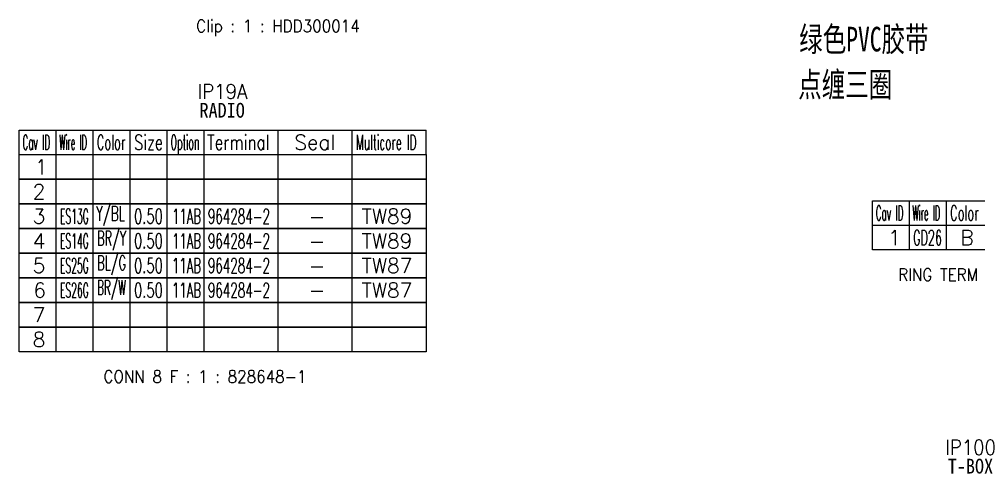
# Model space of a CAD drawing. Header units: inches. Extents: x 47316 to 59086, y 3141 to 11743.
# Drawn here: x 53878.3 to 54072.9, y 8507.8 to 8600 of the extents above; entities that cross this region are included whole.
import ezdxf

# ---------------------------------------------------------------- set-up
doc = ezdxf.new("R2010")
doc.units = ezdxf.units.IN
doc.header["$MEASUREMENT"] = 0
doc.styles.add('MtX_FangSong_GB2312', font='')
doc.styles.get("Standard").update_dxf_attribs({"font": ''})
doc.styles.get('MtX_FangSong_GB2312').set_extended_font_data('FangSong_GB2312')
doc.styles.get('Standard').set_extended_font_data('SimSun')

msp = doc.modelspace()

# ---------------------------------------------------------------- linework, layer by layer
at = {"color": 0, "linetype": 'Continuous', "lineweight": -2}
for p, q in [((53878.35, 8577.49), (53960.85, 8577.49)), ((53878.35, 8572.49), (53878.35, 8577.49)), ((53878.35, 8572.49), (53960.85, 8572.49)), ((54051.36, 8563.16), (54133.86, 8563.16)), ((54051.36, 8558.16), (54051.36, 8563.16)), ((54051.36, 8558.16), (54133.86, 8558.16))]:
    msp.add_line(p, q, dxfattribs=at)
at = {"color": 7, "linetype": 'Continuous', "lineweight": 15}
for p, q in [((53885.85, 8572.49), (53885.85, 8577.49)), ((53893.35, 8572.49), (53893.35, 8577.49)), ((53900.85, 8572.49), (53900.85, 8577.49)), ((53908.35, 8572.49), (53908.35, 8577.49)), ((53915.85, 8572.49), (53915.85, 8577.49)), ((53930.85, 8572.49), (53930.85, 8577.49)), ((53945.85, 8572.49), (53945.85, 8577.49)), ((53960.85, 8572.49), (53960.85, 8577.49)), ((54058.86, 8558.16), (54058.86, 8563.16)), ((54066.36, 8558.16), (54066.36, 8563.16))]:
    msp.add_line(p, q, dxfattribs=at)
at = {"color": 102, "linetype": 'Continuous', "lineweight": 15}
for p, q in [((53885.85, 8567.49), (53885.85, 8572.49)), ((53893.35, 8567.49), (53893.35, 8572.49)), ((53900.85, 8567.49), (53900.85, 8572.49)), ((53908.35, 8567.49), (53908.35, 8572.49)), ((53915.85, 8567.49), (53915.85, 8572.49)), ((53930.85, 8567.49), (53930.85, 8572.49)), ((53945.85, 8567.49), (53945.85, 8572.49)), ((53885.85, 8562.49), (53885.85, 8567.49)), ((53893.35, 8562.49), (53893.35, 8567.49)), ((53900.85, 8562.49), (53900.85, 8567.49)), ((53908.35, 8562.49), (53908.35, 8567.49)), ((53915.85, 8562.49), (53915.85, 8567.49)), ((53930.85, 8562.49), (53930.85, 8567.49)), ((53945.85, 8562.49), (53945.85, 8567.49)), ((53885.85, 8557.49), (53885.85, 8562.49)), ((53893.35, 8557.49), (53893.35, 8562.49)), ((53900.85, 8557.49), (53900.85, 8562.49)), ((53908.35, 8557.49), (53908.35, 8562.49)), ((53915.85, 8557.49), (53915.85, 8562.49)), ((53930.85, 8557.49), (53930.85, 8562.49)), ((53945.85, 8557.49), (53945.85, 8562.49)), ((53885.85, 8552.49), (53885.85, 8557.49)), ((53893.35, 8552.49), (53893.35, 8557.49)), ((53900.85, 8552.49), (53900.85, 8557.49)), ((53908.35, 8552.49), (53908.35, 8557.49)), ((53915.85, 8552.49), (53915.85, 8557.49)), ((53930.85, 8552.49), (53930.85, 8557.49)), ((53945.85, 8552.49), (53945.85, 8557.49)), ((54058.86, 8553.16), (54058.86, 8558.16)), ((54066.36, 8553.16), (54066.36, 8558.16)), ((53885.85, 8547.49), (53885.85, 8552.49)), ((53893.35, 8547.49), (53893.35, 8552.49)), ((53900.85, 8547.49), (53900.85, 8552.49)), ((53908.35, 8547.49), (53908.35, 8552.49)), ((53915.85, 8547.49), (53915.85, 8552.49)), ((53930.85, 8547.49), (53930.85, 8552.49)), ((53945.85, 8547.49), (53945.85, 8552.49)), ((53885.85, 8542.49), (53885.85, 8547.49)), ((53893.35, 8542.49), (53893.35, 8547.49)), ((53900.85, 8542.49), (53900.85, 8547.49)), ((53908.35, 8542.49), (53908.35, 8547.49)), ((53915.85, 8542.49), (53915.85, 8547.49)), ((53930.85, 8542.49), (53930.85, 8547.49)), ((53945.85, 8542.49), (53945.85, 8547.49)), ((53885.85, 8537.49), (53885.85, 8542.49)), ((53893.35, 8537.49), (53893.35, 8542.49)), ((53900.85, 8537.49), (53900.85, 8542.49)), ((53908.35, 8537.49), (53908.35, 8542.49)), ((53915.85, 8537.49), (53915.85, 8542.49)), ((53930.85, 8537.49), (53930.85, 8542.49)), ((53945.85, 8537.49), (53945.85, 8542.49)), ((53885.85, 8532.49), (53885.85, 8537.49)), ((53893.35, 8532.49), (53893.35, 8537.49)), ((53900.85, 8532.49), (53900.85, 8537.49)), ((53908.35, 8532.49), (53908.35, 8537.49)), ((53915.85, 8532.49), (53915.85, 8537.49)), ((53930.85, 8532.49), (53930.85, 8537.49)), ((53945.85, 8532.49), (53945.85, 8537.49))]:
    msp.add_line(p, q, dxfattribs=at)
at = {"color": 0, "linetype": 'Continuous', "lineweight": -2}
for points in [[(53878.35, 8567.49), (53878.35, 8572.49), (53960.85, 8572.49), (53960.85, 8567.49)], [(53878.35, 8562.49), (53878.35, 8567.49), (53960.85, 8567.49), (53960.85, 8562.49)], [(53878.35, 8557.49), (53878.35, 8562.49), (53960.85, 8562.49), (53960.85, 8557.49)], [(53878.35, 8552.49), (53878.35, 8557.49), (53960.85, 8557.49), (53960.85, 8552.49)], [(54051.36, 8553.16), (54051.36, 8558.16), (54133.86, 8558.16), (54133.86, 8553.16)], [(53878.35, 8547.49), (53878.35, 8552.49), (53960.85, 8552.49), (53960.85, 8547.49)], [(53878.35, 8542.49), (53878.35, 8547.49), (53960.85, 8547.49), (53960.85, 8542.49)], [(53878.35, 8537.49), (53878.35, 8542.49), (53960.85, 8542.49), (53960.85, 8537.49)], [(53878.35, 8532.49), (53878.35, 8537.49), (53960.85, 8537.49), (53960.85, 8532.49)]]:
    msp.add_lwpolyline(points, close=True, dxfattribs=at)

# ---------------------------------------------------------------- texts
at = {"color": 0, "lineweight": -2, "style": 'MtX_FangSong_GB2312', "width": 0.7}
for s, p in [('绿色PVC胶带', (54036.5, 8593.42)), ('点缠三圈', (54036.29, 8584.2))]:
    msp.add_text(s, height=5, rotation=360, dxfattribs=at).set_placement(p)
at = {"color": 42, "linetype": 'Continuous', "lineweight": 15, "char_height": 2.5, "attachment_point": 1}
for s, insert, width in [('\\Fromans.shx;\\W0.9000000000;\\T1.0000000000;\\o\\lClip : 1 : HDD300014', (53914.23, 8599.84), 39), ('\\Fromans.shx;\\W0.9000000000;\\T1.0000000000;\\o\\lRING TERM 13MM : 1 : ST433YF-6-3.5C', (54056.56, 8549.41), 72.9643), ('\\Fromans.shx;\\W0.9000000000;\\T1.0000000000;\\o\\lCONN 8 F : 1 : 828648-1', (53895.44, 8528.74), 48.9643)]:
    msp.add_mtext(s, dxfattribs=dict(at, insert=insert, width=width))
at = {"color": 6, "linetype": 'Continuous', "lineweight": 20, "char_height": 3, "attachment_point": 1}
for s, insert, width in [('\\Fromans.shx;\\W0.9000000000;\\T1.0000000000;\\o\\lIP19A', (53914.52, 8586.81), 11.1857), ('\\f黑体|b0|i0|c1|p0;\\W0.9000000000;\\T1.0000000000;\\o\\lRADIO', (53914.91, 8582.99), 9.7079), ('\\Fromans.shx;\\W0.9000000000;\\T1.0000000000;\\o\\lIP100', (54066.11, 8514.64), 11.4429), ('\\f黑体|b0|i0|c1|p0;\\W0.9000000000;\\T1.0000000000;\\o\\lT-BOX', (54066.63, 8510.82), 9.7079)]:
    msp.add_mtext(s, dxfattribs=dict(at, insert=insert, width=width))
at = {"color": 7, "linetype": 'Continuous', "lineweight": 15, "char_height": 3, "attachment_point": 1}
for s, insert, width in [('\\Fromans.shx;\\W0.4026548673;\\T1.0000000000;\\o\\lWire ID', (53886.46, 8576.49), 6.5), ('\\Fromans.shx;\\W0.7222222222;\\T1.0000000000;\\o\\lSize', (53901.66, 8576.49), 6.5), ('\\Fromans.shx;\\W0.4595959596;\\T1.0000000000;\\o\\lOption', (53909.05, 8576.49), 6.5), ('\\Fromans.shx;\\W0.7480916031;\\T1.0000000000;\\o\\lTerminal', (53916.46, 8576.49), 14), ('\\Fromans.shx;\\W0.5185185185;\\T1.0000000000;\\o\\lMulticore ID', (53946.64, 8576.49), 14), ('\\Fromans.shx;\\W0.4292452830;\\T1.0000000000;\\o\\lCav ID', (53879.03, 8576.49), 6.5), ('\\Fromans.shx;\\W0.5687500000;\\T1.0000000000;\\o\\lColor', (53894.09, 8576.49), 6.5), ('\\Fromans.shx;\\W1.0000000000;\\T1.0000000000;\\o\\lSeal', (53934.13, 8576.49), 9.2857), ('\\Fromans.shx;\\W1.0000000000;\\T1.0000000000;\\o\\l1', (53881.53, 8571.49), 2.8571), ('\\Fromans.shx;\\W1.0000000000;\\T1.0000000000;\\o\\l2', (53881.1, 8566.49), 2.8571), ('\\Fromans.shx;\\W1.0000000000;\\T1.0000000000;\\o\\l3', (53881.1, 8561.49), 2.8571), ('\\Fromans.shx;\\W0.4292452830;\\T1.0000000000;\\o\\lCav ID', (54052.04, 8562.16), 6.5), ('\\Fromans.shx;\\W0.4026548673;\\T1.0000000000;\\o\\lWire ID', (54059.47, 8562.16), 6.5), ('\\Fromans.shx;\\W0.5687500000;\\T1.0000000000;\\o\\lColor', (54067.1, 8562.16), 6.5), ('\\Fromans.shx;\\W1.0000000000;\\T1.0000000000;\\o\\l1', (54054.54, 8557.16), 2.8571), ('\\Fromans.shx;\\W1.0000000000;\\T1.0000000000;\\o\\l4', (53881.1, 8556.49), 2.8571), ('\\Fromans.shx;\\W1.0000000000;\\T1.0000000000;\\o\\l5', (53881.1, 8551.49), 2.8571), ('\\Fromans.shx;\\W1.0000000000;\\T1.0000000000;\\o\\l6', (53881.24, 8546.49), 2.8571), ('\\Fromans.shx;\\W1.0000000000;\\T1.0000000000;\\o\\l7', (53881.1, 8541.49), 2.8571), ('\\Fromans.shx;\\W1.0000000000;\\T1.0000000000;\\o\\l8', (53881.1, 8536.49), 2.8571)]:
    msp.add_mtext(s, dxfattribs=dict(at, insert=insert, width=width))
at = {"color": 21, "linetype": 'Continuous', "lineweight": 15, "char_height": 3, "attachment_point": 1}
for s, insert, width in [('\\Fromans.shx;\\W0.4550000000;\\T1.0000000000;\\o\\lES13G', (53886.61, 8561.49), 6.5), ('\\Fromans.shx;\\W0.6500000000;\\T1.0000000000;\\o\\l0.50', (53901.63, 8561.49), 6.5), ('\\Fromans.shx;\\W0.5903614458;\\T1.0000000000;\\o\\l964284-2', (53916.6, 8561.49), 14), ('\\Fromans.shx;\\W1.0000000000;\\T1.0000000000;\\o\\lTW89', (53947.78, 8561.49), 11.4286), ('\\Fromans.shx;\\W0.5548780488;\\T1.0000000000;\\o\\lGD26', (54059.6, 8557.16), 6.5), ('\\Fromans.shx;\\W0.4550000000;\\T1.0000000000;\\o\\lES14G', (53886.61, 8556.49), 6.5), ('\\Fromans.shx;\\W0.6500000000;\\T1.0000000000;\\o\\l0.50', (53901.63, 8556.49), 6.5), ('\\Fromans.shx;\\W0.5903614458;\\T1.0000000000;\\o\\l964284-2', (53916.6, 8556.49), 14), ('\\Fromans.shx;\\W1.0000000000;\\T1.0000000000;\\o\\lTW89', (53947.78, 8556.49), 11.4286), ('\\Fromans.shx;\\W0.4550000000;\\T1.0000000000;\\o\\lES25G', (53886.61, 8551.49), 6.5), ('\\Fromans.shx;\\W0.6500000000;\\T1.0000000000;\\o\\l0.50', (53901.63, 8551.49), 6.5), ('\\Fromans.shx;\\W0.5903614458;\\T1.0000000000;\\o\\l964284-2', (53916.6, 8551.49), 14), ('\\Fromans.shx;\\W1.0000000000;\\T1.0000000000;\\o\\lTW87', (53947.78, 8551.49), 11.4286), ('\\Fromans.shx;\\W0.4550000000;\\T1.0000000000;\\o\\lES26G', (53886.61, 8546.49), 6.5), ('\\Fromans.shx;\\W0.6500000000;\\T1.0000000000;\\o\\l0.50', (53901.63, 8546.49), 6.5), ('\\Fromans.shx;\\W0.5903614458;\\T1.0000000000;\\o\\l964284-2', (53916.6, 8546.49), 14), ('\\Fromans.shx;\\W1.0000000000;\\T1.0000000000;\\o\\lTW87', (53947.78, 8546.49), 11.4286)]:
    msp.add_mtext(s, dxfattribs=dict(at, insert=insert, width=width))
at = {"color": 140, "linetype": 'Continuous', "lineweight": 15, "char_height": 3, "attachment_point": 1}
for s, insert, width in [('\\Fromans.shx;\\W0.5833333333;\\T1.0000000000;\\o\\lY/BL', (53893.93, 8562.06), 6.5), ('\\Fromans.shx;\\W0.5759493671;\\T1.0000000000;\\o\\l11AB', (53909.34, 8561.49), 6.5), ('\\Fromans.shx;\\W1.0000000000;\\T1.0000000000;\\o\\l-', (53937.06, 8561.49), 3.7143), ('\\Fromans.shx;\\W0.5548780488;\\T1.0000000000;\\o\\lBR/Y', (53894.17, 8557.06), 6.5), ('\\Fromans.shx;\\W1.0000000000;\\T1.0000000000;\\o\\lB', (54069.18, 8557.16), 3), ('\\Fromans.shx;\\W0.5759493671;\\T1.0000000000;\\o\\l11AB', (53909.34, 8556.49), 6.5), ('\\Fromans.shx;\\W1.0000000000;\\T1.0000000000;\\o\\l-', (53937.06, 8556.49), 3.7143), ('\\Fromans.shx;\\W0.5617283951;\\T1.0000000000;\\o\\lBL/G', (53894.17, 8552.06), 6.5), ('\\Fromans.shx;\\W0.5759493671;\\T1.0000000000;\\o\\l11AB', (53909.34, 8551.49), 6.5), ('\\Fromans.shx;\\W1.0000000000;\\T1.0000000000;\\o\\l-', (53937.06, 8551.49), 3.7143), ('\\Fromans.shx;\\W0.5170454545;\\T1.0000000000;\\o\\lBR/W', (53894.14, 8547.06), 6.5), ('\\Fromans.shx;\\W0.5759493671;\\T1.0000000000;\\o\\l11AB', (53909.34, 8546.49), 6.5), ('\\Fromans.shx;\\W1.0000000000;\\T1.0000000000;\\o\\l-', (53937.06, 8546.49), 3.7143)]:
    msp.add_mtext(s, dxfattribs=dict(at, insert=insert, width=width))

doc.saveas('drawing.dxf')
